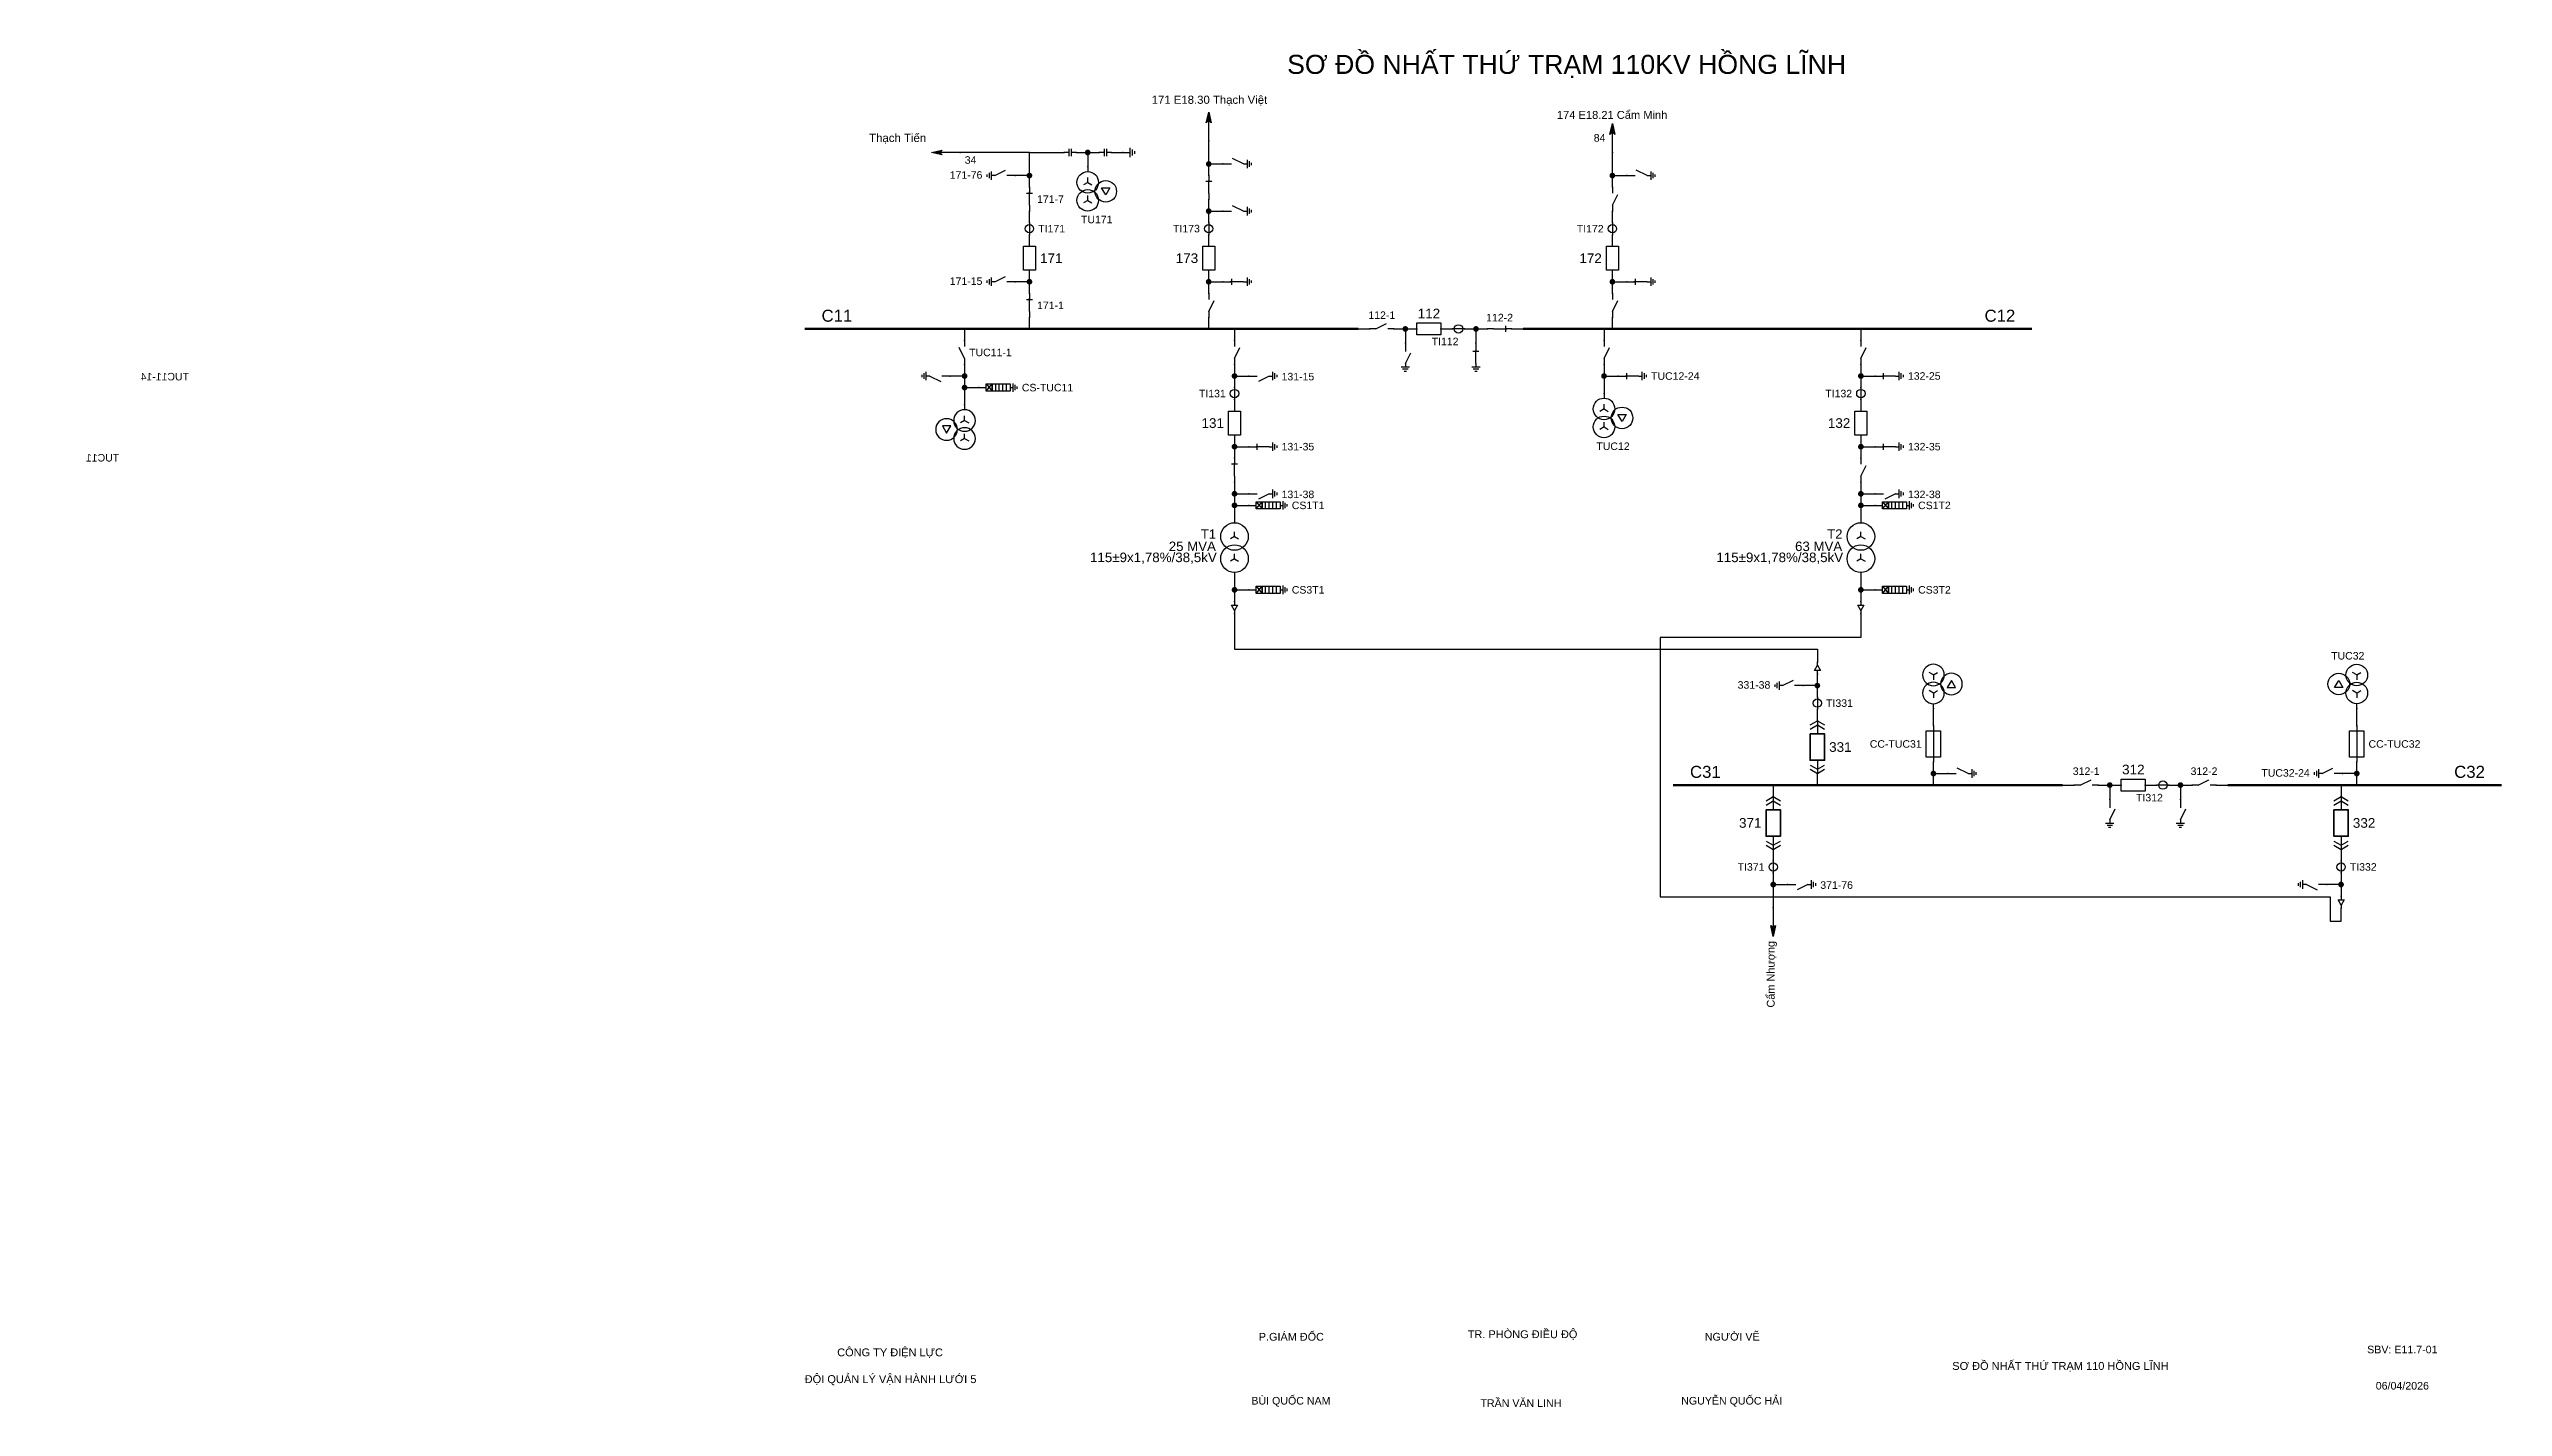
# Model space of a CAD drawing. Header units: millimetres. Extents: x -367 to 411, y 7 to 290.
# Drawn here: x -100 to 411, y 7 to 290 of the extents above; entities that cross this region are included whole.
import ezdxf

# ---------------------------------------------------------------- set-up
doc = ezdxf.new("R2010")
doc.units = ezdxf.units.MM
for name, color, linetype, lineweight in [('BUSBAR_110KV', 1, 'Continuous', 50), ('BUSBAR_35KV', 30, 'Continuous', 50), ('GROUND', 3, 'Continuous', 25), ('HV_110KV', 1, 'Continuous', 25), ('MV_35KV', 30, 'Continuous', 25)]:
    doc.layers.add(name, color=color, linetype=linetype, lineweight=lineweight)
doc.layers.add('SYM_PORTS', color=8, linetype='Continuous', plot=False)
doc.layers.add('TEXT', color=7, linetype='Continuous')
doc.styles.add('SLD_TEXT', font='arial.ttf')

# ---------------------------------------------------------------- blocks, each defined once
blk = doc.blocks.new('SYM_DISCONNECTOR_CLOSED')
at = {"lineweight": 25}
for points in [[(-0.625, 1.25), (0.625, 1.25)], [(0, 2.5), (0, 1.25)], [(0, -1.25), (0, 1.5)], [(0, -1.25), (0, -2.5)]]:
    blk.add_lwpolyline(points, dxfattribs=at)
at = {"layer": 'SYM_PORTS'}
for p in [(0, 2.5), (0, -2.5)]:
    blk.add_point(p, dxfattribs=at)
blk.add_attdef('DEVICE_CODE', (1.625, -0.5), '', height=2)
blk = doc.blocks.new('SYM_EARTHING_SWITCH_OPEN')
at = {"lineweight": 25}
for points in [[(0, -1.25), (-1.125, 1)], [(0, 3), (0, 1.25)], [(-0.875, -2), (0.875, -2)], [(-0.5625, -2.4375), (0.5625, -2.4375)], [(-0.25, -2.875), (0.25, -2.875)], [(0, -1.25), (0, -2)]]:
    blk.add_lwpolyline(points, dxfattribs=at)
at = {"layer": 'SYM_PORTS'}
blk.add_point((0, 3), dxfattribs=at)
blk.add_attdef('DEVICE_CODE', (1.875, 0), '', height=2)
blk = doc.blocks.new('SYM_CIRCUIT_BREAKER')
at = {"lineweight": 25}
blk.add_lwpolyline([(-1.25, 2.5), (1.25, 2.5), (1.25, -2.5), (-1.25, -2.5)], close=True, dxfattribs=at)
at = {"layer": 'SYM_PORTS'}
for p in [(0, 2.5), (0, -2.5)]:
    blk.add_point(p, dxfattribs=at)
blk.add_attdef('DEVICE_CODE', (2.25, -0.5), '', height=2)
at = {"flags": 1}
blk.add_attdef('RATING', (2.25, -3.5), '', height=2, dxfattribs=at)
blk = doc.blocks.new('SYM_CURRENT_TRANSFORMER')
at = {"lineweight": 25}
blk.add_lwpolyline([(0, 1.25), (0, -1.25)], dxfattribs=at)
blk.add_circle((0, 0), 0.875, dxfattribs=at)
at = {"layer": 'SYM_PORTS'}
for p in [(0, 1.25), (0, -1.25)]:
    blk.add_point(p, dxfattribs=at)
blk.add_attdef('DEVICE_CODE', (1.875, -1.75), '', height=2)
at = {"flags": 1}
blk.add_attdef('RATIO', (1.875, -4.75), '', height=2, dxfattribs=at)
blk = doc.blocks.new('SYM_COUPLING_CAPACITOR')
at = {"lineweight": 25}
for points in [[(-0.75, 0.25), (0.75, 0.25)], [(0, 1.25), (0, 0.25)], [(-0.75, -0.25), (0.75, -0.25)], [(0, -0.25), (0, -1.25)]]:
    blk.add_lwpolyline(points, dxfattribs=at)
at = {"layer": 'SYM_PORTS'}
for p in [(0, 1.25), (0, -1.25)]:
    blk.add_point(p, dxfattribs=at)
blk.add_attdef('DEVICE_CODE', (1.75, -1.75), '', height=2)
blk = doc.blocks.new('SYM_VOLTAGE_TRANSFORMER')
at = {"lineweight": 25}
for points in [[(0, 1.375), (-0.8625, 0.875)], [(0, 4.625), (0, 3.625)], [(0, 1.375), (0, 2.375)], [(0, 1.375), (0.8625, 0.875)], [(0, -2.375), (-0.8625, -2.875)], [(0, -2.375), (0, -1.375)], [(0, -2.375), (0.8625, -2.875)]]:
    blk.add_lwpolyline(points, dxfattribs=at)
blk.add_lwpolyline([(2.875, 0.25), (4.625, 0.25), (3.75, -1.25)], close=True, dxfattribs=at)
for centre in [(0, 1.375), (3.75, -0.5), (0, -2.375)]:
    blk.add_circle(centre, 2.25, dxfattribs=at)
at = {"layer": 'SYM_PORTS'}
blk.add_point((0, 4.625), dxfattribs=at)
blk.add_attdef('DEVICE_CODE', (7, 1.625), '', height=2)
at = {"flags": 1}
blk.add_attdef('RATIO', (7, -1.375), '', height=2, dxfattribs=at)
blk = doc.blocks.new('SYM_GROUND_SYMBOL')
at = {"lineweight": 25}
for points in [[(0, 1.25), (0, -0.25)], [(-1, -0.25), (1, -0.25)], [(-0.625, -0.75), (0.625, -0.75)], [(-0.25, -1.25), (0.25, -1.25)]]:
    blk.add_lwpolyline(points, dxfattribs=at)
at = {"layer": 'SYM_PORTS'}
blk.add_point((0, 1.25), dxfattribs=at)
blk = doc.blocks.new('SYM_LINE_FEEDER_ARROW')
blk.add_hatch(color=7).paths.add_polyline_path([(0, -3), (-0.5, -0.75), (0, -1.25), (0.5, -0.75)])
at = {"lineweight": 25}
blk.add_lwpolyline([(0, 3), (0, -1.25)], dxfattribs=at)
blk.add_lwpolyline([(0, -3), (-0.5, -0.75), (0, -1.25), (0.5, -0.75)], close=True, dxfattribs=at)
at = {"layer": 'SYM_PORTS'}
blk.add_point((0, 3), dxfattribs=at)
blk.add_attdef('LINE_NAME', (1.5, 0), '', height=2)
blk = doc.blocks.new('SYM_DISCONNECTOR_OPEN')
at = {"lineweight": 25}
for points in [[(0, -1.25), (-1.125, 1)], [(0, 2.5), (0, 1.25)], [(0, -1.25), (0, -2.5)]]:
    blk.add_lwpolyline(points, dxfattribs=at)
at = {"layer": 'SYM_PORTS'}
for p in [(0, 2.5), (0, -2.5)]:
    blk.add_point(p, dxfattribs=at)
blk.add_attdef('DEVICE_CODE', (1, -0.5), '', height=2)
blk = doc.blocks.new('SYM_EARTHING_SWITCH_CLOSED')
at = {"lineweight": 25}
for points in [[(-0.625, 1.25), (0.625, 1.25)], [(0, 3), (0, 1.25)], [(0, -1.25), (0, 1.5)], [(-0.875, -2), (0.875, -2)], [(-0.5625, -2.4375), (0.5625, -2.4375)], [(-0.25, -2.875), (0.25, -2.875)], [(0, -1.25), (0, -2)]]:
    blk.add_lwpolyline(points, dxfattribs=at)
at = {"layer": 'SYM_PORTS'}
blk.add_point((0, 3), dxfattribs=at)
blk.add_attdef('DEVICE_CODE', (1.875, 0), '', height=2)
blk = doc.blocks.new('SYM_SURGE_ARRESTER')
at = {"lineweight": 25}
for points in [[(-0.75, 2.5), (0.75, 2.5), (0.75, 1.25), (-0.75, 1.25)], [(-0.75, 1.25), (0.75, 1.25), (0.75, -2.5), (-0.75, -2.5)]]:
    blk.add_lwpolyline(points, close=True, dxfattribs=at)
for points in [[(-0.75, 2.5), (0.75, 1.25)], [(0.75, 2.5), (-0.75, 1.25)], [(-0.75, 0.5), (0.75, 0.5)], [(0, 4), (0, 2.5)], [(-0.875, -3.125), (0.875, -3.125)], [(-0.75, -0.25), (0.75, -0.25)], [(-0.75, -1), (0.75, -1)], [(-0.75, -1.75), (0.75, -1.75)], [(-0.5625, -3.5625), (0.5625, -3.5625)], [(-0.25, -4), (0.25, -4)], [(0, -2.5), (0, -3.125)]]:
    blk.add_lwpolyline(points, dxfattribs=at)
at = {"layer": 'SYM_PORTS'}
blk.add_point((0, 4), dxfattribs=at)
blk.add_attdef('DEVICE_CODE', (1.875, 1), '', height=2)
blk = doc.blocks.new('SYM_TRANSFORMER_2W')
at = {"lineweight": 25}
for points in [[(0, 2.3125), (-0.8625, 1.8125)], [(0, 2.3125), (0, 3.3125)], [(0, 2.3125), (0.8625, 1.8125)], [(0, -2.3125), (-0.8625, -2.8125)], [(0, -2.3125), (0, -1.3125)], [(0, -2.3125), (0.8625, -2.8125)]]:
    blk.add_lwpolyline(points, dxfattribs=at)
for centre in [(0, 2.3125), (0, -2.3125)]:
    blk.add_circle(centre, 2.875, dxfattribs=at)
at = {"layer": 'SYM_PORTS'}
for p in [(0, 5.1875), (0, -5.1875)]:
    blk.add_point(p, dxfattribs=at)
blk.add_attdef('DEVICE_CODE', (3.875, 2.1875), '', height=2)
at = {"flags": 1}
for tag, p in [('POWER', (3.875, -0.8125)), ('VOLTAGE_RATIO', (3.875, -3.8125))]:
    blk.add_attdef(tag, p, '', height=2, dxfattribs=at)
blk = doc.blocks.new('SYM_CABLE_TERMINATION')
at = {"lineweight": 25}
blk.add_lwpolyline([(-0.625, 0.5), (0.625, 0.5), (0, -0.625)], close=True, dxfattribs=at)
for points in [[(0, 1.25), (0, 0.5)], [(0, -0.625), (0, -1.25)]]:
    blk.add_lwpolyline(points, dxfattribs=at)
at = {"layer": 'SYM_PORTS'}
for p in [(0, 1.25), (0, -1.25)]:
    blk.add_point(p, dxfattribs=at)
blk = doc.blocks.new('SYM_DRAWOUT_BREAKER')
at = {"lineweight": 25}
for points in [[(-1.5, 4.625), (0, 5.5), (1.5, 4.625)], [(0, 5.5), (0, 2.75)], [(-1.5, 3.75), (0, 4.625), (1.5, 3.75)], [(-1.5, -3.75), (0, -4.625), (1.5, -3.75)], [(-1.5, -4.625), (0, -5.5), (1.5, -4.625)], [(0, -2.75), (0, -5.5)]]:
    blk.add_lwpolyline(points, dxfattribs=at)
at = {"lineweight": 35}
blk.add_lwpolyline([(-1.5, 2.75), (1.5, 2.75), (1.5, -2.75), (-1.5, -2.75)], close=True, dxfattribs=at)
at = {"layer": 'SYM_PORTS'}
for p in [(0, 5.5), (0, -5.5)]:
    blk.add_point(p, dxfattribs=at)
blk.add_attdef('DEVICE_CODE', (2.5, 2.5), '', height=2)
at = {"flags": 1}
blk.add_attdef('RATING', (2.5, -0.5), '', height=2, dxfattribs=at)
blk = doc.blocks.new('SYM_FUSE_DISCONNECTOR')
at = {"lineweight": 25}
blk.add_lwpolyline([(-1.5, 2.75), (1.5, 2.75), (1.5, -2.75), (-1.5, -2.75)], close=True, dxfattribs=at)
blk.add_lwpolyline([(0, 3.75), (0, -3.75)], dxfattribs=at)
at = {"layer": 'SYM_PORTS'}
for p in [(0, 3.75), (0, -3.75)]:
    blk.add_point(p, dxfattribs=at)
blk.add_attdef('DEVICE_CODE', (2.5, 0.75), '', height=2)
at = {"flags": 1}
blk.add_attdef('RATING', (2.5, -2.25), '', height=2, dxfattribs=at)

msp = doc.modelspace()

# ---------------------------------------------------------------- hatches: boundary and pattern name
at = {"layer": 'HV_110KV'}
h = msp.add_hatch(color=7, dxfattribs=at)
edge = h.paths.add_edge_path()
edge.add_arc((116.32, 268.56), 0.6, 0, 360)
h = msp.add_hatch(color=7, dxfattribs=at)
edge = h.paths.add_edge_path()
edge.add_arc((141.51, 266.16), 0.6, 0, 360)
h = msp.add_hatch(color=7, dxfattribs=at)
edge = h.paths.add_edge_path()
edge.add_arc((104.19, 263.75), 0.6, 0, 360)
h = msp.add_hatch(color=7, dxfattribs=at)
edge = h.paths.add_edge_path()
edge.add_arc((225.57, 263.75), 0.6, 0, 360)
h = msp.add_hatch(color=7, dxfattribs=at)
edge = h.paths.add_edge_path()
edge.add_arc((141.51, 256.34), 0.6, 0, 360)
h = msp.add_hatch(color=7, dxfattribs=at)
edge = h.paths.add_edge_path()
edge.add_arc((104.19, 241.63), 0.6, 0, 360)
h = msp.add_hatch(color=7, dxfattribs=at)
edge = h.paths.add_edge_path()
edge.add_arc((141.51, 241.63), 0.6, 0, 360)
h = msp.add_hatch(color=7, dxfattribs=at)
edge = h.paths.add_edge_path()
edge.add_arc((225.57, 241.63), 0.6, 0, 360)
h = msp.add_hatch(color=7, dxfattribs=at)
edge = h.paths.add_edge_path()
edge.add_arc((182.46, 231.81), 0.6, 0, 360)
h = msp.add_hatch(color=7, dxfattribs=at)
edge = h.paths.add_edge_path()
edge.add_arc((197.17, 231.81), 0.6, 0, 360)
h = msp.add_hatch(color=7, dxfattribs=at)
edge = h.paths.add_edge_path()
edge.add_arc((90.68, 222), 0.6, 0, 360)
h = msp.add_hatch(color=7, dxfattribs=at)
edge = h.paths.add_edge_path()
edge.add_arc((90.68, 219.6), 0.6, 0, 360)
h = msp.add_hatch(color=7, dxfattribs=at)
edge = h.paths.add_edge_path()
edge.add_arc((146.89, 222), 0.6, 0, 360)
h = msp.add_hatch(color=7, dxfattribs=at)
edge = h.paths.add_edge_path()
edge.add_arc((223.83, 222), 0.6, 0, 360)
h = msp.add_hatch(color=7, dxfattribs=at)
edge = h.paths.add_edge_path()
edge.add_arc((277.31, 222), 0.6, 0, 360)
h = msp.add_hatch(color=7, dxfattribs=at)
edge = h.paths.add_edge_path()
edge.add_arc((146.89, 207.28), 0.6, 0, 360)
h = msp.add_hatch(color=7, dxfattribs=at)
edge = h.paths.add_edge_path()
edge.add_arc((277.31, 207.28), 0.6, 0, 360)
h = msp.add_hatch(color=7, dxfattribs=at)
edge = h.paths.add_edge_path()
edge.add_arc((146.89, 197.47), 0.6, 0, 360)
h = msp.add_hatch(color=7, dxfattribs=at)
edge = h.paths.add_edge_path()
edge.add_arc((146.89, 195.06), 0.6, 0, 360)
h = msp.add_hatch(color=7, dxfattribs=at)
edge = h.paths.add_edge_path()
edge.add_arc((277.31, 197.47), 0.6, 0, 360)
h = msp.add_hatch(color=7, dxfattribs=at)
edge = h.paths.add_edge_path()
edge.add_arc((277.31, 195.06), 0.6, 0, 360)
at = {"layer": 'MV_35KV'}
h = msp.add_hatch(color=7, dxfattribs=at)
edge = h.paths.add_edge_path()
edge.add_arc((146.89, 177.47), 0.6, 0, 360)
h = msp.add_hatch(color=7, dxfattribs=at)
edge = h.paths.add_edge_path()
edge.add_arc((277.31, 177.47), 0.6, 0, 360)
h = msp.add_hatch(color=7, dxfattribs=at)
edge = h.paths.add_edge_path()
edge.add_arc((268.25, 157.53), 0.6, 0, 360)
h = msp.add_hatch(color=7, dxfattribs=at)
edge = h.paths.add_edge_path()
edge.add_arc((292.42, 139.22), 0.6, 0, 360)
h = msp.add_hatch(color=7, dxfattribs=at)
edge = h.paths.add_edge_path()
edge.add_arc((380.57, 139.22), 0.6, 0, 360)
h = msp.add_hatch(color=7, dxfattribs=at)
edge = h.paths.add_edge_path()
edge.add_arc((329.14, 136.81), 0.6, 0, 360)
h = msp.add_hatch(color=7, dxfattribs=at)
edge = h.paths.add_edge_path()
edge.add_arc((343.85, 136.81), 0.6, 0, 360)
h = msp.add_hatch(color=7, dxfattribs=at)
edge = h.paths.add_edge_path()
edge.add_arc((259.06, 116.1), 0.6, 0, 360)
h = msp.add_hatch(color=7, dxfattribs=at)
edge = h.paths.add_edge_path()
edge.add_arc((377.3, 116.1), 0.6, 0, 360)

# ---------------------------------------------------------------- linework, layer by layer
at = {"layer": 'BUSBAR_110KV', "const_width": 0.473}
for points in [[(57.39, 231.81), (172.64, 231.81)], [(206.99, 231.81), (312.97, 231.81)]]:
    msp.add_lwpolyline(points, dxfattribs=at)
at = {"layer": 'BUSBAR_35KV', "const_width": 0.473}
for points in [[(238.22, 136.81), (319.32, 136.81)], [(353.67, 136.81), (410.76, 136.81)]]:
    msp.add_lwpolyline(points, dxfattribs=at)
at = {"layer": 'GROUND'}
msp.add_lwpolyline([(121.22, 268.56), (123.63, 268.56)], dxfattribs=at)
at = {"layer": 'HV_110KV'}
for points in [[(141.51, 266.16), (141.51, 270.97)], [(104.19, 268.56), (89.76, 268.56)], [(104.19, 263.75), (104.19, 268.56)], [(104.19, 268.56), (111.41, 268.56)], [(113.91, 268.56), (116.32, 268.56)], [(116.32, 268.56), (116.32, 265.59)], [(116.32, 268.56), (118.72, 268.56)], [(141.51, 263.75), (141.51, 266.16)], [(141.51, 266.16), (144.49, 266.16)], [(225.57, 263.75), (225.57, 268.56)], [(104.19, 263.75), (101.22, 263.75)], [(104.19, 261.34), (104.19, 263.75)], [(225.57, 261.34), (225.57, 263.75)], [(225.57, 263.75), (228.55, 263.75)], [(104.19, 253.94), (104.19, 256.34)], [(141.51, 256.34), (141.51, 258.75)], [(141.51, 253.94), (141.51, 256.34)], [(141.51, 256.34), (144.49, 256.34)], [(225.57, 253.94), (225.57, 256.34)], [(104.19, 249.03), (104.19, 251.44)], [(141.51, 249.03), (141.51, 251.44)], [(225.57, 249.03), (225.57, 251.44)], [(104.19, 241.63), (101.22, 241.63)], [(104.19, 241.63), (104.19, 244.03)], [(104.19, 239.22), (104.19, 241.63)], [(141.51, 241.63), (141.51, 244.03)], [(141.51, 239.22), (141.51, 241.63)], [(141.51, 241.63), (144.49, 241.63)], [(225.57, 241.63), (225.57, 244.03)], [(225.57, 239.22), (225.57, 241.63)], [(225.57, 241.63), (228.55, 241.63)], [(90.68, 231.81), (90.68, 229.41)], [(104.19, 231.81), (104.19, 234.22)], [(141.51, 231.81), (141.51, 234.22)], [(146.89, 231.81), (146.89, 229.41)], [(172.64, 231.81), (175.05, 231.81)], [(180.05, 231.81), (182.46, 231.81)], [(182.46, 231.81), (182.46, 228.84)], [(182.46, 231.81), (184.86, 231.81)], [(189.86, 231.81), (192.27, 231.81)], [(194.77, 231.81), (197.17, 231.81)], [(197.17, 231.81), (197.17, 228.84)], [(197.17, 231.81), (199.58, 231.81)], [(204.58, 231.81), (206.99, 231.81)], [(223.83, 231.81), (223.83, 229.41)], [(225.57, 231.81), (225.57, 234.22)], [(277.31, 231.81), (277.31, 229.41)], [(90.68, 222), (87.71, 222)], [(90.68, 224.41), (90.68, 222)], [(90.68, 222), (90.68, 219.6)], [(146.89, 224.41), (146.89, 222)], [(146.89, 222), (149.87, 222)], [(146.89, 222), (146.89, 219.6)], [(223.83, 224.41), (223.83, 222)], [(223.83, 222), (226.8, 222)], [(223.83, 222), (223.83, 218.39)], [(277.31, 224.41), (277.31, 222)], [(277.31, 222), (280.28, 222)], [(277.31, 222), (277.31, 219.6)], [(90.68, 219.6), (93.66, 219.6)], [(90.68, 219.6), (90.68, 215.99)], [(146.89, 217.1), (146.89, 214.69)], [(277.31, 217.1), (277.31, 214.69)], [(146.89, 209.69), (146.89, 207.28)], [(277.31, 209.69), (277.31, 207.28)], [(146.89, 207.28), (149.87, 207.28)], [(146.89, 207.28), (146.89, 204.88)], [(277.31, 207.28), (280.28, 207.28)], [(277.31, 207.28), (277.31, 204.88)], [(146.89, 199.88), (146.89, 197.47)], [(277.31, 199.88), (277.31, 197.47)], [(146.89, 197.47), (149.87, 197.47)], [(146.89, 197.47), (146.89, 195.06)], [(146.89, 195.06), (149.87, 195.06)], [(146.89, 195.06), (146.89, 191.46)], [(277.31, 197.47), (280.28, 197.47)], [(277.31, 197.47), (277.31, 195.06)], [(277.31, 195.06), (280.28, 195.06)], [(277.31, 195.06), (277.31, 191.46)]]:
    msp.add_lwpolyline(points, dxfattribs=at)
at = {"layer": 'MV_35KV'}
for points in [[(146.89, 181.08), (146.89, 177.47)], [(277.31, 181.08), (277.31, 177.47)], [(146.89, 177.47), (149.87, 177.47)], [(146.89, 177.47), (146.89, 175.06)], [(277.31, 177.47), (280.28, 177.47)], [(277.31, 177.47), (277.31, 175.06)], [(146.89, 172.56), (146.89, 169.86), (146.89, 165.14), (268.25, 165.14), (268.25, 162.44)], [(277.31, 172.56), (277.31, 169.86), (277.31, 167.52), (235.5, 167.52), (235.5, 113.52), (375, 113.52), (375, 108.49), (377.3, 108.49), (377.3, 111.19)], [(268.25, 157.53), (268.25, 159.94)], [(268.25, 157.53), (265.27, 157.53)], [(268.25, 155.13), (268.25, 157.53)], [(268.25, 150.22), (268.25, 152.63)], [(292.42, 149.13), (292.42, 152.74)], [(380.57, 149.13), (380.57, 152.74)], [(268.25, 136.81), (268.25, 139.22)], [(292.42, 139.22), (292.42, 141.63)], [(292.42, 136.81), (292.42, 139.22)], [(292.42, 139.22), (295.39, 139.22)], [(380.57, 139.22), (377.6, 139.22)], [(380.57, 139.22), (380.57, 141.63)], [(380.57, 136.81), (380.57, 139.22)], [(259.06, 136.81), (259.06, 134.41)], [(319.32, 136.81), (321.73, 136.81)], [(326.73, 136.81), (329.14, 136.81)], [(329.14, 136.81), (329.14, 133.84)], [(329.14, 136.81), (331.54, 136.81)], [(336.54, 136.81), (338.95, 136.81)], [(341.45, 136.81), (343.85, 136.81)], [(343.85, 136.81), (343.85, 133.84)], [(343.85, 136.81), (346.26, 136.81)], [(351.26, 136.81), (353.67, 136.81)], [(377.3, 136.81), (377.3, 134.41)], [(259.06, 123.41), (259.06, 121)], [(377.3, 123.41), (377.3, 121)], [(259.06, 118.5), (259.06, 116.1)], [(377.3, 118.5), (377.3, 116.1)], [(259.06, 116.1), (262.03, 116.1)], [(259.06, 116.1), (259.06, 111.28)], [(377.3, 116.1), (374.32, 116.1)], [(377.3, 116.1), (377.3, 113.69)]]:
    msp.add_lwpolyline(points, dxfattribs=at)

# ---------------------------------------------------------------- block references
at = {"layer": 'GROUND'}
for name, p, rotation in [('SYM_COUPLING_CAPACITOR', (119.97, 268.56), 270), ('SYM_GROUND_SYMBOL', (124.88, 268.56), 90)]:
    msp.add_blockref(name, p, dxfattribs=dict(at, rotation=rotation))
at = {"layer": 'HV_110KV'}
for name, p, rotation in [('SYM_LINE_FEEDER_ARROW', (141.51, 273.97), 180), ('SYM_LINE_FEEDER_ARROW', (225.57, 271.56), 180), ('SYM_LINE_FEEDER_ARROW', (86.76, 268.56), 270), ('SYM_COUPLING_CAPACITOR', (112.66, 268.56), 270)]:
    msp.add_blockref(name, p, dxfattribs=dict(at, rotation=rotation))
ref = msp.add_blockref('SYM_EARTHING_SWITCH_OPEN', (147.49, 266.16), dxfattribs=dict(at, xscale=-1, rotation=90))
ref.add_attrib('DEVICE_CODE', '173-76', (151.32, 265.51), dxfattribs={"layer": 'TEXT', "extrusion": (0, 0, -1), "height": 1.564, "style": 'SLD_TEXT'})
ref = msp.add_blockref('SYM_EARTHING_SWITCH_OPEN', (231.55, 263.75), dxfattribs=dict(at, xscale=-1, rotation=90))
ref.add_attrib('DEVICE_CODE', '172-76', (235.37, 263.1), dxfattribs={"layer": 'TEXT', "extrusion": (0, 0, -1), "height": 1.564, "style": 'SLD_TEXT'})
ref = msp.add_blockref('SYM_DISCONNECTOR_OPEN', (225.57, 258.84), dxfattribs=dict(at, xscale=-1))
ref.add_attrib('DEVICE_CODE', '172-7', (219.04, 258.06), dxfattribs={"layer": 'TEXT', "extrusion": (0, 0, -1), "height": 1.564, "style": 'SLD_TEXT'})
ref = msp.add_blockref('SYM_DISCONNECTOR_CLOSED', (141.51, 261.25), dxfattribs=dict(at, xscale=-1))
ref.add_attrib('DEVICE_CODE', '173-7', (134.35, 260.48), dxfattribs={"layer": 'TEXT', "extrusion": (0, 0, -1), "height": 1.564, "style": 'SLD_TEXT'})
ref = msp.add_blockref('SYM_EARTHING_SWITCH_OPEN', (98.22, 263.75), dxfattribs=dict(at, rotation=270))
ref.add_attrib('DEVICE_CODE', '171-76', (87.59, 263.1), dxfattribs={"layer": 'TEXT', "height": 1.564, "style": 'SLD_TEXT'})
ref = msp.add_blockref('SYM_DISCONNECTOR_CLOSED', (104.19, 258.84), dxfattribs=at)
ref.add_attrib('DEVICE_CODE', '171-7', (105.77, 258.06), dxfattribs={"layer": 'TEXT', "height": 1.564, "style": 'SLD_TEXT'})
ref = msp.add_blockref('SYM_VOLTAGE_TRANSFORMER', (116.32, 260.96), dxfattribs=at)
ref.add_attrib('DEVICE_CODE', 'TU171', (114.92, 253.82), dxfattribs={"layer": 'TEXT', "height": 1.564, "style": 'SLD_TEXT'})
ref = msp.add_blockref('SYM_EARTHING_SWITCH_OPEN', (147.49, 256.34), dxfattribs=dict(at, xscale=-1, rotation=90))
ref.add_attrib('DEVICE_CODE', '173-75', (151.32, 255.7), dxfattribs={"layer": 'TEXT', "extrusion": (0, 0, -1), "height": 1.564, "style": 'SLD_TEXT'})
ref = msp.add_blockref('SYM_CURRENT_TRANSFORMER', (104.19, 252.69), dxfattribs=at)
ref.add_attrib('DEVICE_CODE', 'TI171', (106.02, 251.9), dxfattribs={"layer": 'TEXT', "height": 1.564, "style": 'SLD_TEXT'})
ref = msp.add_blockref('SYM_CURRENT_TRANSFORMER', (141.51, 252.69), dxfattribs=at)
ref.add_attrib('DEVICE_CODE', 'TI173', (134.1, 251.92), dxfattribs={"layer": 'TEXT', "height": 1.564, "style": 'SLD_TEXT'})
ref = msp.add_blockref('SYM_CURRENT_TRANSFORMER', (225.57, 252.69), dxfattribs=at)
ref.add_attrib('DEVICE_CODE', 'TI172', (218.16, 251.9), dxfattribs={"layer": 'TEXT', "height": 1.564, "style": 'SLD_TEXT'})
ref = msp.add_blockref('SYM_CIRCUIT_BREAKER', (104.19, 246.53), dxfattribs=at)
ref.add_attrib('DEVICE_CODE', '171', (106.39, 245.52), dxfattribs={"layer": 'TEXT', "height": 2.008, "style": 'SLD_TEXT'})
ref = msp.add_blockref('SYM_CIRCUIT_BREAKER', (141.51, 246.53), dxfattribs=at)
ref.add_attrib('DEVICE_CODE', '173', (134.64, 245.54), dxfattribs={"layer": 'TEXT', "height": 2.01, "style": 'SLD_TEXT'})
ref = msp.add_blockref('SYM_CIRCUIT_BREAKER', (225.57, 246.53), dxfattribs=at)
ref.add_attrib('DEVICE_CODE', '172', (218.69, 245.52), dxfattribs={"layer": 'TEXT', "height": 2.008, "style": 'SLD_TEXT'})
ref = msp.add_blockref('SYM_EARTHING_SWITCH_CLOSED', (231.55, 241.63), dxfattribs=dict(at, xscale=-1, rotation=90))
ref.add_attrib('DEVICE_CODE', '172-25', (235.37, 240.85), dxfattribs={"layer": 'TEXT', "extrusion": (0, 0, -1), "height": 1.564, "style": 'SLD_TEXT'})
ref = msp.add_blockref('SYM_EARTHING_SWITCH_CLOSED', (147.49, 241.63), dxfattribs=dict(at, xscale=-1, rotation=90))
ref.add_attrib('DEVICE_CODE', '173-15', (151.32, 240.85), dxfattribs={"layer": 'TEXT', "extrusion": (0, 0, -1), "height": 1.564, "style": 'SLD_TEXT'})
ref = msp.add_blockref('SYM_EARTHING_SWITCH_OPEN', (98.22, 241.63), dxfattribs=dict(at, rotation=270))
ref.add_attrib('DEVICE_CODE', '171-15', (87.59, 240.98), dxfattribs={"layer": 'TEXT', "height": 1.564, "style": 'SLD_TEXT'})
ref = msp.add_blockref('SYM_DISCONNECTOR_OPEN', (225.57, 236.72), dxfattribs=dict(at, xscale=-1))
ref.add_attrib('DEVICE_CODE', '172-2', (219.04, 235.93), dxfattribs={"layer": 'TEXT', "extrusion": (0, 0, -1), "height": 1.564, "style": 'SLD_TEXT'})
ref = msp.add_blockref('SYM_DISCONNECTOR_OPEN', (141.51, 236.72), dxfattribs=dict(at, xscale=-1))
ref.add_attrib('DEVICE_CODE', '173-1', (134.98, 235.95), dxfattribs={"layer": 'TEXT', "extrusion": (0, 0, -1), "height": 1.564, "style": 'SLD_TEXT'})
ref = msp.add_blockref('SYM_DISCONNECTOR_CLOSED', (104.19, 236.72), dxfattribs=at)
ref.add_attrib('DEVICE_CODE', '171-1', (105.77, 235.93), dxfattribs={"layer": 'TEXT', "height": 1.564, "style": 'SLD_TEXT'})
ref = msp.add_blockref('SYM_DISCONNECTOR_OPEN', (177.55, 231.81), dxfattribs=dict(at, rotation=270))
ref.add_attrib('DEVICE_CODE', '112-1', (174.76, 233.89), dxfattribs={"layer": 'TEXT', "height": 1.564, "style": 'SLD_TEXT'})
ref = msp.add_blockref('SYM_CIRCUIT_BREAKER', (187.36, 231.81), dxfattribs=dict(at, rotation=270))
ref.add_attrib('DEVICE_CODE', '112', (185.03, 234.02), dxfattribs={"layer": 'TEXT', "height": 2.008, "style": 'SLD_TEXT'})
ref = msp.add_blockref('SYM_CURRENT_TRANSFORMER', (193.52, 231.81), dxfattribs=dict(at, rotation=270))
ref.add_attrib('DEVICE_CODE', 'TI112', (187.94, 228.42), dxfattribs={"layer": 'TEXT', "height": 1.564, "style": 'SLD_TEXT'})
ref = msp.add_blockref('SYM_DISCONNECTOR_CLOSED', (202.08, 231.81), dxfattribs=dict(at, rotation=270))
ref.add_attrib('DEVICE_CODE', '112-2', (199.29, 233.39), dxfattribs={"layer": 'TEXT', "height": 1.564, "style": 'SLD_TEXT'})
ref = msp.add_blockref('SYM_DISCONNECTOR_OPEN', (277.31, 226.91), dxfattribs=dict(at, xscale=-1))
ref.add_attrib('DEVICE_CODE', '132-2', (270.77, 226.14), dxfattribs={"layer": 'TEXT', "extrusion": (0, 0, -1), "height": 1.564, "style": 'SLD_TEXT'})
ref = msp.add_blockref('SYM_DISCONNECTOR_OPEN', (223.83, 226.91), dxfattribs=dict(at, xscale=-1))
ref.add_attrib('DEVICE_CODE', 'TUC12-2', (214.02, 226.13), dxfattribs={"layer": 'TEXT', "extrusion": (0, 0, -1), "height": 1.564, "style": 'SLD_TEXT'})
ref = msp.add_blockref('SYM_EARTHING_SWITCH_CLOSED', (197.17, 225.84), dxfattribs=dict(at, xscale=-1))
ref.add_attrib('DEVICE_CODE', '112-25', (193.78, 220.44), dxfattribs={"layer": 'TEXT', "extrusion": (0, 0, -1), "height": 1.564, "style": 'SLD_TEXT'})
ref = msp.add_blockref('SYM_EARTHING_SWITCH_OPEN', (182.46, 225.84), dxfattribs=dict(at, xscale=-1))
ref.add_attrib('DEVICE_CODE', '112-15', (179.18, 220.44), dxfattribs={"layer": 'TEXT', "extrusion": (0, 0, -1), "height": 1.564, "style": 'SLD_TEXT'})
ref = msp.add_blockref('SYM_DISCONNECTOR_OPEN', (146.89, 226.91), dxfattribs=dict(at, xscale=-1))
ref.add_attrib('DEVICE_CODE', '131-1', (140.35, 226.14), dxfattribs={"layer": 'TEXT', "extrusion": (0, 0, -1), "height": 1.564, "style": 'SLD_TEXT'})
ref = msp.add_blockref('SYM_DISCONNECTOR_OPEN', (90.68, 226.91), dxfattribs=at)
ref.add_attrib('DEVICE_CODE', 'TUC11-1', (91.63, 226.13), dxfattribs={"layer": 'TEXT', "height": 1.564, "style": 'SLD_TEXT'})
ref = msp.add_blockref('SYM_EARTHING_SWITCH_OPEN', (84.71, 222), dxfattribs=dict(at, xscale=-1, rotation=270))
ref.add_attrib('DEVICE_CODE', 'TUC11-14', (70.81, 221.09), dxfattribs={"layer": 'TEXT', "extrusion": (0, 0, -1), "height": 1.564, "style": 'SLD_TEXT'})
ref = msp.add_blockref('SYM_SURGE_ARRESTER', (97.66, 219.6), dxfattribs=dict(at, rotation=90))
ref.add_attrib('DEVICE_CODE', 'CS-TUC11', (102.61, 218.81), dxfattribs={"layer": 'TEXT', "height": 1.564, "style": 'SLD_TEXT'})
ref = msp.add_blockref('SYM_EARTHING_SWITCH_OPEN', (152.87, 222), dxfattribs=dict(at, rotation=90))
ref.add_attrib('DEVICE_CODE', '131-15', (156.69, 221.1), dxfattribs={"layer": 'TEXT', "height": 1.564, "style": 'SLD_TEXT'})
ref = msp.add_blockref('SYM_EARTHING_SWITCH_CLOSED', (229.8, 222), dxfattribs=dict(at, rotation=90))
ref.add_attrib('DEVICE_CODE', 'TUC12-24', (233.63, 221.22), dxfattribs={"layer": 'TEXT', "height": 1.564, "style": 'SLD_TEXT'})
ref = msp.add_blockref('SYM_EARTHING_SWITCH_CLOSED', (283.28, 222), dxfattribs=dict(at, rotation=90))
ref.add_attrib('DEVICE_CODE', '132-25', (287.11, 221.23), dxfattribs={"layer": 'TEXT', "height": 1.564, "style": 'SLD_TEXT'})
ref = msp.add_blockref('SYM_VOLTAGE_TRANSFORMER', (90.68, 211.36), dxfattribs=dict(at, xscale=-1))
ref.add_attrib('DEVICE_CODE', 'TUC11', (85.35, 204.2), dxfattribs={"layer": 'TEXT', "extrusion": (0, 0, -1), "height": 1.564, "style": 'SLD_TEXT'})
ref = msp.add_blockref('SYM_CURRENT_TRANSFORMER', (146.89, 218.35), dxfattribs=at)
ref.add_attrib('DEVICE_CODE', 'TI131', (139.48, 217.57), dxfattribs={"layer": 'TEXT', "height": 1.564, "style": 'SLD_TEXT'})
ref = msp.add_blockref('SYM_CIRCUIT_BREAKER', (146.89, 212.19), dxfattribs=at)
ref.add_attrib('DEVICE_CODE', '131', (140.01, 211.2), dxfattribs={"layer": 'TEXT', "height": 2.01, "style": 'SLD_TEXT'})
ref = msp.add_blockref('SYM_VOLTAGE_TRANSFORMER', (223.83, 213.77), dxfattribs=at)
ref.add_attrib('DEVICE_CODE', 'TUC12', (222.24, 206.6), dxfattribs={"layer": 'TEXT', "height": 1.564, "style": 'SLD_TEXT'})
ref = msp.add_blockref('SYM_CURRENT_TRANSFORMER', (277.31, 218.35), dxfattribs=at)
ref.add_attrib('DEVICE_CODE', 'TI132', (269.9, 217.57), dxfattribs={"layer": 'TEXT', "height": 1.564, "style": 'SLD_TEXT'})
ref = msp.add_blockref('SYM_CIRCUIT_BREAKER', (277.31, 212.19), dxfattribs=at)
ref.add_attrib('DEVICE_CODE', '132', (270.43, 211.2), dxfattribs={"layer": 'TEXT', "height": 2.01, "style": 'SLD_TEXT'})
ref = msp.add_blockref('SYM_DISCONNECTOR_OPEN', (277.31, 202.38), dxfattribs=dict(at, xscale=-1))
ref.add_attrib('DEVICE_CODE', '132-3', (270.77, 201.6), dxfattribs={"layer": 'TEXT', "extrusion": (0, 0, -1), "height": 1.564, "style": 'SLD_TEXT'})
ref = msp.add_blockref('SYM_DISCONNECTOR_CLOSED', (146.89, 202.38), dxfattribs=dict(at, xscale=-1))
ref.add_attrib('DEVICE_CODE', '131-3', (139.73, 201.6), dxfattribs={"layer": 'TEXT', "extrusion": (0, 0, -1), "height": 1.564, "style": 'SLD_TEXT'})
ref = msp.add_blockref('SYM_EARTHING_SWITCH_CLOSED', (152.87, 207.28), dxfattribs=dict(at, rotation=90))
ref.add_attrib('DEVICE_CODE', '131-35', (156.69, 206.51), dxfattribs={"layer": 'TEXT', "height": 1.564, "style": 'SLD_TEXT'})
ref = msp.add_blockref('SYM_EARTHING_SWITCH_CLOSED', (283.28, 207.28), dxfattribs=dict(at, rotation=90))
ref.add_attrib('DEVICE_CODE', '132-35', (287.11, 206.51), dxfattribs={"layer": 'TEXT', "height": 1.564, "style": 'SLD_TEXT'})
ref = msp.add_blockref('SYM_EARTHING_SWITCH_OPEN', (152.87, 197.47), dxfattribs=dict(at, rotation=90))
ref.add_attrib('DEVICE_CODE', '131-38', (156.69, 196.57), dxfattribs={"layer": 'TEXT', "height": 1.564, "style": 'SLD_TEXT'})
ref = msp.add_blockref('SYM_SURGE_ARRESTER', (153.87, 195.06), dxfattribs=dict(at, rotation=90))
ref.add_attrib('DEVICE_CODE', 'CS1T1', (158.82, 194.28), dxfattribs={"layer": 'TEXT', "height": 1.564, "style": 'SLD_TEXT'})
ref = msp.add_blockref('SYM_EARTHING_SWITCH_OPEN', (283.28, 197.47), dxfattribs=dict(at, rotation=90))
ref.add_attrib('DEVICE_CODE', '132-38', (287.11, 196.57), dxfattribs={"layer": 'TEXT', "height": 1.564, "style": 'SLD_TEXT'})
ref = msp.add_blockref('SYM_SURGE_ARRESTER', (284.28, 195.06), dxfattribs=dict(at, rotation=90))
ref.add_attrib('DEVICE_CODE', 'CS1T2', (289.23, 194.28), dxfattribs={"layer": 'TEXT', "height": 1.564, "style": 'SLD_TEXT'})
ref = msp.add_blockref('SYM_TRANSFORMER_2W', (146.89, 186.27), dxfattribs=at)
ref.add_attrib('DEVICE_CODE', 'T1', (139.87, 188.11), dxfattribs={"layer": 'TEXT', "height": 1.958, "style": 'SLD_TEXT'})
ref = msp.add_blockref('SYM_TRANSFORMER_2W', (277.31, 186.27), dxfattribs=at)
ref.add_attrib('DEVICE_CODE', 'T2', (270.29, 188.11), dxfattribs={"layer": 'TEXT', "height": 1.958, "style": 'SLD_TEXT'})
at = {"layer": 'MV_35KV'}
for name, p in [('SYM_CABLE_TERMINATION', (146.89, 173.81)), ('SYM_CABLE_TERMINATION', (277.31, 173.81)), ('SYM_CABLE_TERMINATION', (377.3, 112.44)), ('SYM_LINE_FEEDER_ARROW', (259.06, 108.28))]:
    msp.add_blockref(name, p, dxfattribs=at)
ref = msp.add_blockref('SYM_SURGE_ARRESTER', (153.87, 177.47), dxfattribs=dict(at, rotation=90))
ref.add_attrib('DEVICE_CODE', 'CS3T1', (158.82, 176.69), dxfattribs={"layer": 'TEXT', "height": 1.564, "style": 'SLD_TEXT'})
ref = msp.add_blockref('SYM_SURGE_ARRESTER', (284.28, 177.47), dxfattribs=dict(at, rotation=90))
ref.add_attrib('DEVICE_CODE', 'CS3T2', (289.23, 176.69), dxfattribs={"layer": 'TEXT', "height": 1.564, "style": 'SLD_TEXT'})
ref = msp.add_blockref('SYM_VOLTAGE_TRANSFORMER', (292.42, 157.36), dxfattribs=dict(at, xscale=-1, rotation=180))
ref.add_attrib('DEVICE_CODE', 'TUC31', (290.84, 162.96), dxfattribs={"layer": 'TEXT', "extrusion": (0, 0, -1), "height": 1.564, "style": 'SLD_TEXT'})
ref = msp.add_blockref('SYM_VOLTAGE_TRANSFORMER', (380.57, 157.36), dxfattribs=dict(at, rotation=180))
ref.add_attrib('DEVICE_CODE', 'TUC32', (375.24, 162.96), dxfattribs={"layer": 'TEXT', "height": 1.564, "style": 'SLD_TEXT'})
ref = msp.add_blockref('SYM_EARTHING_SWITCH_OPEN', (262.27, 157.53), dxfattribs=dict(at, rotation=270))
ref.add_attrib('DEVICE_CODE', '331-38', (251.65, 156.89), dxfattribs={"layer": 'TEXT', "height": 1.564, "style": 'SLD_TEXT'})
at = {"layer": 'MV_35KV', "rotation": 180}
msp.add_blockref('SYM_CABLE_TERMINATION', (268.25, 161.19), dxfattribs=at)
at = {"layer": 'MV_35KV'}
ref = msp.add_blockref('SYM_CURRENT_TRANSFORMER', (268.25, 153.88), dxfattribs=at)
ref.add_attrib('DEVICE_CODE', 'TI331', (270.07, 153.1), dxfattribs={"layer": 'TEXT', "height": 1.564, "style": 'SLD_TEXT'})
ref = msp.add_blockref('SYM_DRAWOUT_BREAKER', (268.25, 144.72), dxfattribs=at)
ref.add_attrib('DEVICE_CODE', '331', (270.7, 143.73), dxfattribs={"layer": 'TEXT', "height": 2.01, "style": 'SLD_TEXT'})
ref = msp.add_blockref('SYM_FUSE_DISCONNECTOR', (292.42, 145.38), dxfattribs=at)
ref.add_attrib('DEVICE_CODE', 'CC-TUC31', (279.17, 144.59), dxfattribs={"layer": 'TEXT', "height": 1.564, "style": 'SLD_TEXT'})
ref = msp.add_blockref('SYM_FUSE_DISCONNECTOR', (380.57, 145.38), dxfattribs=at)
ref.add_attrib('DEVICE_CODE', 'CC-TUC32', (383.02, 144.59), dxfattribs={"layer": 'TEXT', "height": 1.564, "style": 'SLD_TEXT'})
ref = msp.add_blockref('SYM_EARTHING_SWITCH_OPEN', (298.39, 139.22), dxfattribs=dict(at, xscale=-1, rotation=90))
ref.add_attrib('DEVICE_CODE', 'TUC31-14', (302.22, 138.56), dxfattribs={"layer": 'TEXT', "extrusion": (0, 0, -1), "height": 1.564, "style": 'SLD_TEXT'})
ref = msp.add_blockref('SYM_DISCONNECTOR_OPEN', (324.23, 136.81), dxfattribs=dict(at, rotation=270))
ref.add_attrib('DEVICE_CODE', '312-1', (321.44, 138.92), dxfattribs={"layer": 'TEXT', "height": 1.564, "style": 'SLD_TEXT'})
ref = msp.add_blockref('SYM_CIRCUIT_BREAKER', (334.04, 136.81), dxfattribs=dict(at, rotation=270))
ref.add_attrib('DEVICE_CODE', '312', (331.7, 139.05), dxfattribs={"layer": 'TEXT', "height": 2.01, "style": 'SLD_TEXT'})
ref = msp.add_blockref('SYM_DISCONNECTOR_OPEN', (348.76, 136.81), dxfattribs=dict(at, rotation=270))
ref.add_attrib('DEVICE_CODE', '312-2', (345.97, 138.92), dxfattribs={"layer": 'TEXT', "height": 1.564, "style": 'SLD_TEXT'})
ref = msp.add_blockref('SYM_EARTHING_SWITCH_OPEN', (374.6, 139.22), dxfattribs=dict(at, rotation=270))
ref.add_attrib('DEVICE_CODE', 'TUC32-24', (360.7, 138.56), dxfattribs={"layer": 'TEXT', "height": 1.564, "style": 'SLD_TEXT'})
ref = msp.add_blockref('SYM_EARTHING_SWITCH_OPEN', (343.85, 130.84), dxfattribs=dict(at, xscale=-1))
ref.add_attrib('DEVICE_CODE', '312-25', (340.58, 125.44), dxfattribs={"layer": 'TEXT', "extrusion": (0, 0, -1), "height": 1.564, "style": 'SLD_TEXT'})
ref = msp.add_blockref('SYM_EARTHING_SWITCH_OPEN', (329.14, 130.84), dxfattribs=dict(at, xscale=-1))
ref.add_attrib('DEVICE_CODE', '312-15', (325.86, 125.44), dxfattribs={"layer": 'TEXT', "extrusion": (0, 0, -1), "height": 1.564, "style": 'SLD_TEXT'})
ref = msp.add_blockref('SYM_DRAWOUT_BREAKER', (259.06, 128.91), dxfattribs=at)
ref.add_attrib('DEVICE_CODE', '371', (251.93, 127.92), dxfattribs={"layer": 'TEXT', "height": 2.01, "style": 'SLD_TEXT'})
ref = msp.add_blockref('SYM_CURRENT_TRANSFORMER', (340.2, 136.81), dxfattribs=dict(at, rotation=270))
ref.add_attrib('DEVICE_CODE', 'TI312', (334.61, 133.42), dxfattribs={"layer": 'TEXT', "height": 1.564, "style": 'SLD_TEXT'})
ref = msp.add_blockref('SYM_DRAWOUT_BREAKER', (377.3, 128.91), dxfattribs=at)
ref.add_attrib('DEVICE_CODE', '332', (379.75, 127.92), dxfattribs={"layer": 'TEXT', "height": 2.01, "style": 'SLD_TEXT'})
ref = msp.add_blockref('SYM_CURRENT_TRANSFORMER', (259.06, 119.75), dxfattribs=at)
ref.add_attrib('DEVICE_CODE', 'TI371', (251.65, 118.98), dxfattribs={"layer": 'TEXT', "height": 1.564, "style": 'SLD_TEXT'})
ref = msp.add_blockref('SYM_CURRENT_TRANSFORMER', (377.3, 119.75), dxfattribs=at)
ref.add_attrib('DEVICE_CODE', 'TI332', (379.12, 118.98), dxfattribs={"layer": 'TEXT', "height": 1.564, "style": 'SLD_TEXT'})
ref = msp.add_blockref('SYM_EARTHING_SWITCH_OPEN', (371.32, 116.1), dxfattribs=dict(at, xscale=-1, rotation=270))
ref.add_attrib('DEVICE_CODE', '332-38', (360.7, 115.2), dxfattribs={"layer": 'TEXT', "extrusion": (0, 0, -1), "height": 1.564, "style": 'SLD_TEXT'})
ref = msp.add_blockref('SYM_EARTHING_SWITCH_OPEN', (265.03, 116.1), dxfattribs=dict(at, rotation=90))
ref.add_attrib('DEVICE_CODE', '371-76', (268.86, 115.2), dxfattribs={"layer": 'TEXT', "height": 1.564, "style": 'SLD_TEXT'})

# ---------------------------------------------------------------- texts
at = {"layer": 'TEXT', "attachment_point": 7, "style": 'SLD_TEXT'}
for s, insert, char_height in [('SƠ ĐỒ NHẤT THỨ TRẠM 110KV HỒNG LĨNH', (157.84, 284.05), 3.9693), ('171 E18.30 Thạch Việt', (129.65, 278.32), 1.6922), ('174 E18.21 Cẩm Minh', (214.02, 275.53), 1.6545), ('Thạch Tiến', (70.81, 270.37), 1.7), ('84', (221.69, 270.79), 1.564), ('34', (90.71, 266.19), 1.564), ('C11', (60.9, 233.28), 2.499), ('C12', (303.06, 233.28), 2.499), ('115±9x1,78%/38,5kV', (116.8, 182.87), 1.9897), ('25 MVA', (133.2, 185.52), 1.974), ('115±9x1,78%/38,5kV', (247.22, 182.87), 1.9897), ('63 MVA', (263.61, 185.52), 1.974), ('C31', (241.73, 138.28), 2.501), ('C32', (400.85, 138.28), 2.501), ('P.GIÁM ĐỐC', (151.94, 21.07), 1.619), ('TR. PHÒNG ĐIỀU ĐỘ', (195.45, 21.26), 1.6348), ('NGƯỜI VẼ', (244.8, 21.09), 1.607), ('CÔNG TY ĐIỆN LỰC', (64.16, 17.48), 1.6359), ('SƠ ĐỒ NHẤT THỨ TRẠM 110 HỒNG LĨNH', (296.34, 14.65), 1.6404), ('SBV: E11.7-01', (382.74, 18.44), 1.5845), ('ĐỘI QUẢN LÝ VẬN HÀNH LƯỚI 5', (57.37, 11.81), 1.6474), ('06/04/2026', (384.52, 10.89), 1.585), ('BÙI QUỐC NAM', (150.4, 7.36), 1.5845), ('TRẦN VĂN LINH', (198.1, 7.3), 1.5845), ('NGUYỄN QUỐC HẢI', (239.9, 7.36), 1.5845)]:
    msp.add_mtext(s, dxfattribs=dict(at, insert=insert, char_height=char_height))
at = {"layer": 'TEXT', "insert": (259.84, 90.47), "char_height": 1.626, "attachment_point": 7, "rotation": 90, "style": 'SLD_TEXT'}
msp.add_mtext('Cẩm Nhượng', dxfattribs=at)

doc.saveas('drawing.dxf')
